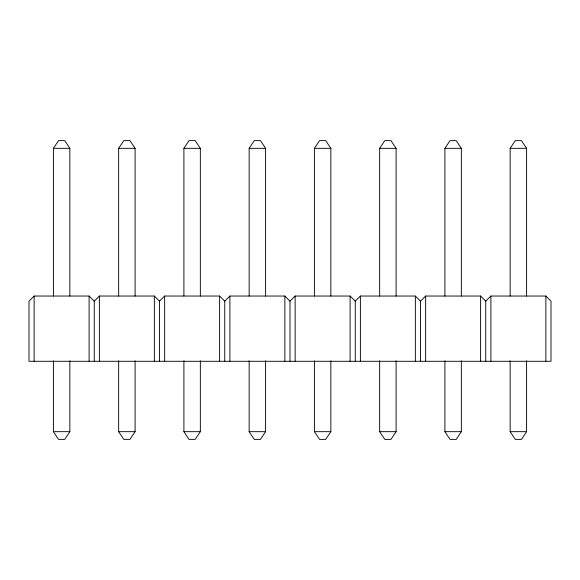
<?xml version="1.0" encoding="UTF-8"?>
<svg xmlns="http://www.w3.org/2000/svg" width="580" height="580" viewBox="0 0 580 580"><rect width="100%" height="100%" fill="white"/><g stroke="black" fill="none" stroke-linecap="round" stroke-linejoin="round"><path stroke-width="0.87" d="M53.403 296.039L53.403 148.328L58.544 140.621L64.706 140.621L69.847 148.328L69.847 296.039M118.653 296.039L118.653 148.328L123.794 140.621L129.956 140.621L135.096 148.328L135.096 296.039M183.903 296.039L183.903 148.328L189.044 140.621L195.206 140.621L200.346 148.328L200.346 296.039M249.154 296.039L249.154 148.328L254.294 140.621L260.456 140.621L265.596 148.328L265.596 296.039M69.847 360.811L69.847 431.672L64.706 439.379L58.544 439.379L53.403 431.672L53.403 360.811M314.404 296.039L314.404 148.328L319.544 140.621L325.706 140.621L330.846 148.328L330.846 296.039M135.096 360.811L135.096 431.672L129.956 439.379L123.794 439.379L118.653 431.672L118.653 360.811M379.653 296.039L379.653 148.328L384.794 140.621L390.956 140.621L396.096 148.328L396.096 296.039M200.346 360.811L200.346 431.672L195.206 439.379L189.044 439.379L183.903 431.672L183.903 360.811M444.903 296.039L444.903 148.328L450.044 140.621L456.206 140.621L461.346 148.328L461.346 296.039M265.596 360.811L265.596 431.672L260.456 439.379L254.294 439.379L249.154 431.672L249.154 360.811M510.153 296.039L510.153 148.328L515.294 140.621L521.456 140.621L526.596 148.328L526.596 296.039M330.846 360.811L330.846 431.672L325.706 439.379L319.544 439.379L314.404 431.672L314.404 360.811M396.096 360.811L396.096 431.672L390.956 439.379L384.794 439.379L379.653 431.672L379.653 360.811M461.346 360.811L461.346 431.672L456.206 439.379L450.044 439.379L444.903 431.672L444.903 360.811M526.596 360.811L526.596 431.672L521.456 439.379L515.294 439.379L510.153 431.672L510.153 360.811M94.25 361.289L94.25 301.172L89.11 296.039L34.14 296.039L29 301.172L29 361.289L551 361.289L551 301.172L545.86 296.039L490.89 296.039L485.75 301.172L485.75 361.289M94.25 301.172L99.39 296.039L154.36 296.039L159.5 301.172L159.5 361.289M159.5 301.172L164.64 296.039L219.61 296.039L224.75 301.172L224.75 361.289M224.75 301.172L229.89 296.039L284.86 296.039L290 301.172L290 361.289M290 301.172L295.14 296.039L350.11 296.039L355.25 301.172L355.25 361.289M355.25 301.172L360.39 296.039L415.36 296.039L420.5 301.172L420.5 361.289M420.5 301.172L425.64 296.039L480.61 296.039L485.75 301.172M53.403 148.328L69.847 148.328M118.653 148.328L135.096 148.328M183.903 148.328L200.346 148.328M249.154 148.328L265.596 148.328M314.404 148.328L330.846 148.328M379.653 148.328L396.096 148.328M444.903 148.328L461.346 148.328M510.153 148.328L526.596 148.328M53.403 431.672L69.847 431.672M118.653 431.672L135.096 431.672M183.903 431.672L200.346 431.672M249.154 431.672L265.596 431.672M314.404 431.672L330.846 431.672M379.653 431.672L396.096 431.672M444.903 431.672L461.346 431.672M510.153 431.672L526.596 431.672M545.86 296.039L545.86 361.289M490.89 296.039L490.89 361.289M480.61 296.039L480.61 361.289M425.64 296.039L425.64 361.289M415.36 296.039L415.36 361.289M360.39 296.039L360.39 361.289M350.11 296.039L350.11 361.289M295.14 296.039L295.14 361.289M284.86 296.039L284.86 361.289M229.89 296.039L229.89 361.289M219.61 296.039L219.61 361.289M164.64 296.039L164.64 361.289M154.36 296.039L154.36 361.289M99.39 296.039L99.39 361.289M89.11 296.039L89.11 361.289M34.14 296.039L34.14 361.289"/></g></svg>
